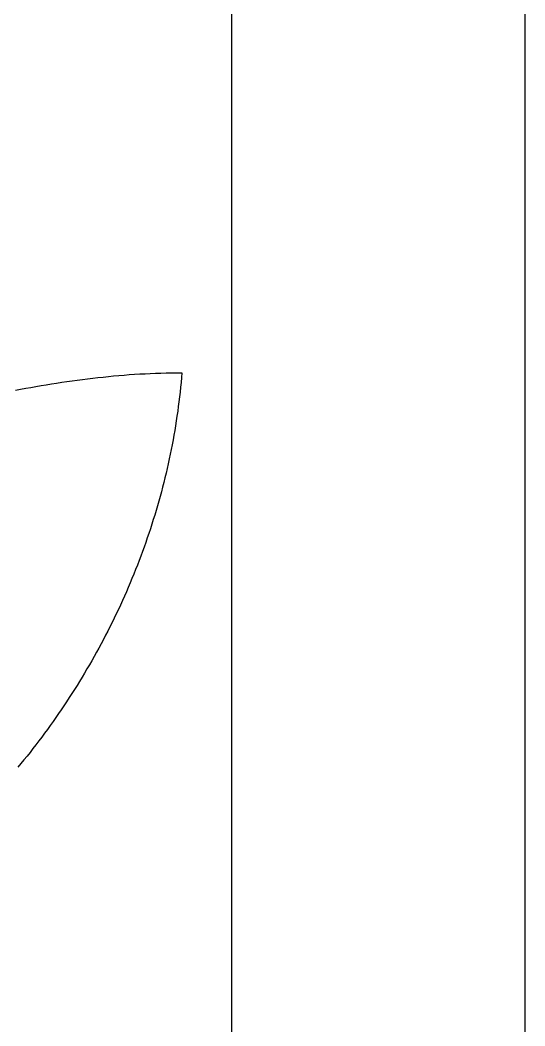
# Model space of a CAD drawing. Header units: millimetres. Extents: x 56222 to 3066687, y -650199 to -121287.
# Drawn here: x 140542.572 to 140544.293, y -185744.401 to -185740.973 of the extents above; entities that cross this region are included whole.
import ezdxf

# ---------------------------------------------------------------- set-up
doc = ezdxf.new("R2010")
doc.units = ezdxf.units.MM
doc.header["$MEASUREMENT"] = 0
doc.layers.add('$TD_AUDIT_GENERATED_(A0BDF17)', color=32, linetype='Continuous', lineweight=30)

msp = doc.modelspace()

# ---------------------------------------------------------------- linework, layer by layer
at = {"layer": '$TD_AUDIT_GENERATED_(A0BDF17)', "linetype": 'Continuous', "lineweight": 25, "ltscale": 2}
for p, q in [((140544.2926, -185738.3706), (140544.2925, -185768.2909)), ((140543.2926, -185739.3706), (140543.2926, -185746.9561)), ((140542.9082, -185742.184), (140542.926, -185742.1825)), ((140542.926, -185742.1825), (140542.9438, -185742.1811)), ((140542.9438, -185742.1811), (140542.9616, -185742.1799)), ((140542.9616, -185742.1799), (140542.9795, -185742.1788)), ((140542.9795, -185742.1788), (140542.9974, -185742.1778)), ((140542.9974, -185742.1778), (140543.0153, -185742.1769)), ((140543.0153, -185742.1769), (140543.0332, -185742.1761)), ((140543.0332, -185742.1761), (140543.0511, -185742.1755)), ((140543.0511, -185742.1755), (140543.0691, -185742.175)), ((140543.0691, -185742.175), (140543.0871, -185742.1747)), ((140543.0871, -185742.1747), (140543.1051, -185742.1745)), ((140543.1051, -185742.1745), (140543.1232, -185742.1744)), ((140543.1232, -185742.1744), (140543.1218, -185742.1909)), ((140542.6432, -185742.2184), (140542.6608, -185742.2154)), ((140542.6608, -185742.2154), (140542.6783, -185742.2126)), ((140542.6783, -185742.2126), (140542.6959, -185742.2099)), ((140542.6959, -185742.2099), (140542.7135, -185742.2072)), ((140542.7135, -185742.2072), (140542.7311, -185742.2046)), ((140542.7311, -185742.2046), (140542.7488, -185742.2021)), ((140542.7488, -185742.2021), (140542.7664, -185742.1997)), ((140542.7664, -185742.1997), (140542.7841, -185742.1974)), ((140542.7841, -185742.1974), (140542.8017, -185742.1952)), ((140542.8017, -185742.1952), (140542.8194, -185742.193)), ((140542.8194, -185742.193), (140542.8371, -185742.191)), ((140542.8371, -185742.191), (140542.8549, -185742.1891)), ((140542.8549, -185742.1891), (140542.8726, -185742.1873)), ((140542.8726, -185742.1873), (140542.8904, -185742.1856)), ((140542.8904, -185742.1856), (140542.9082, -185742.184)), ((140543.1203, -185742.2074), (140543.1187, -185742.2239)), ((140543.1218, -185742.1909), (140543.1203, -185742.2074)), ((140542.5556, -185742.234), (140542.5731, -185742.2308)), ((140542.5731, -185742.2308), (140542.5906, -185742.2276)), ((140542.5906, -185742.2276), (140542.6081, -185742.2244)), ((140542.6081, -185742.2244), (140542.6256, -185742.2214)), ((140542.6256, -185742.2214), (140542.6432, -185742.2184)), ((140543.1169, -185742.2404), (140543.1151, -185742.2568)), ((140543.1187, -185742.2239), (140543.1169, -185742.2404)), ((140543.1131, -185742.2732), (140543.111, -185742.2896)), ((140543.1151, -185742.2568), (140543.1131, -185742.2732)), ((140543.1088, -185742.306), (140543.1064, -185742.3224)), ((140543.111, -185742.2896), (140543.1088, -185742.306)), ((140543.1014, -185742.355), (140543.0987, -185742.3713)), ((140543.104, -185742.3387), (140543.1014, -185742.355)), ((140543.1064, -185742.3224), (140543.104, -185742.3387)), ((140543.0959, -185742.3876), (140543.0929, -185742.4038)), ((140543.0987, -185742.3713), (140543.0959, -185742.3876)), ((140543.0899, -185742.42), (140543.0867, -185742.4362)), ((140543.0929, -185742.4038), (140543.0899, -185742.42)), ((140543.0834, -185742.4523), (140543.0801, -185742.4685)), ((140543.0867, -185742.4362), (140543.0834, -185742.4523)), ((140543.0765, -185742.4846), (140543.0729, -185742.5006)), ((140543.0801, -185742.4685), (140543.0765, -185742.4846)), ((140543.0692, -185742.5167), (140543.0653, -185742.5327)), ((140543.0729, -185742.5006), (140543.0692, -185742.5167)), ((140543.0614, -185742.5486), (140543.0573, -185742.5646)), ((140543.0653, -185742.5327), (140543.0614, -185742.5486)), ((140543.0531, -185742.5805), (140543.0488, -185742.5964)), ((140543.0573, -185742.5646), (140543.0531, -185742.5805)), ((140543.0399, -185742.628), (140543.0353, -185742.6438)), ((140543.0444, -185742.6122), (140543.0399, -185742.628)), ((140543.0488, -185742.5964), (140543.0444, -185742.6122)), ((140543.0305, -185742.6596), (140543.0257, -185742.6753)), ((140543.0353, -185742.6438), (140543.0305, -185742.6596)), ((140543.0207, -185742.691), (140543.0157, -185742.7066)), ((140543.0257, -185742.6753), (140543.0207, -185742.691)), ((140543.0105, -185742.7222), (140543.0052, -185742.7378)), ((140543.0157, -185742.7066), (140543.0105, -185742.7222)), ((140542.9999, -185742.7533), (140542.9944, -185742.7688)), ((140543.0052, -185742.7378), (140542.9999, -185742.7533)), ((140542.9831, -185742.7996), (140542.9773, -185742.815)), ((140542.9888, -185742.7842), (140542.9831, -185742.7996)), ((140542.9944, -185742.7688), (140542.9888, -185742.7842)), ((140542.9714, -185742.8303), (140542.9654, -185742.8456)), ((140542.9773, -185742.815), (140542.9714, -185742.8303)), ((140542.9592, -185742.8609), (140542.953, -185742.8761)), ((140542.9654, -185742.8456), (140542.9592, -185742.8609)), ((140542.9467, -185742.8912), (140542.9403, -185742.9063)), ((140542.953, -185742.8761), (140542.9467, -185742.8912)), ((140542.9271, -185742.9364), (140542.9204, -185742.9514)), ((140542.9338, -185742.9214), (140542.9271, -185742.9364)), ((140542.9403, -185742.9063), (140542.9338, -185742.9214)), ((140542.9136, -185742.9663), (140542.9067, -185742.9812)), ((140542.9204, -185742.9514), (140542.9136, -185742.9663)), ((140542.8996, -185742.9961), (140542.8925, -185743.0109)), ((140542.9067, -185742.9812), (140542.8996, -185742.9961)), ((140542.878, -185743.0403), (140542.8706, -185743.055)), ((140542.8853, -185743.0256), (140542.878, -185743.0403)), ((140542.8925, -185743.0109), (140542.8853, -185743.0256)), ((140542.8631, -185743.0695), (140542.8555, -185743.0841)), ((140542.8706, -185743.055), (140542.8631, -185743.0695)), ((140542.8478, -185743.0986), (140542.84, -185743.113)), ((140542.8555, -185743.0841), (140542.8478, -185743.0986)), ((140542.8241, -185743.1418), (140542.816, -185743.156)), ((140542.8321, -185743.1274), (140542.8241, -185743.1418)), ((140542.84, -185743.113), (140542.8321, -185743.1274)), ((140542.8078, -185743.1703), (140542.7995, -185743.1844)), ((140542.816, -185743.156), (140542.8078, -185743.1703)), ((140542.7912, -185743.1986), (140542.7827, -185743.2126)), ((140542.7995, -185743.1844), (140542.7912, -185743.1986)), ((140542.7656, -185743.2406), (140542.7568, -185743.2545)), ((140542.7742, -185743.2266), (140542.7656, -185743.2406)), ((140542.7827, -185743.2126), (140542.7742, -185743.2266)), ((140542.748, -185743.2683), (140542.7391, -185743.2821)), ((140542.7568, -185743.2545), (140542.748, -185743.2683)), ((140542.721, -185743.3095), (140542.7119, -185743.3231)), ((140542.7301, -185743.2958), (140542.721, -185743.3095)), ((140542.7391, -185743.2821), (140542.7301, -185743.2958)), ((140542.7026, -185743.3366), (140542.6933, -185743.3501)), ((140542.7119, -185743.3231), (140542.7026, -185743.3366)), ((140542.6743, -185743.3769), (140542.6647, -185743.3902)), ((140542.6838, -185743.3635), (140542.6743, -185743.3769)), ((140542.6933, -185743.3501), (140542.6838, -185743.3635)), ((140542.6452, -185743.4165), (140542.6354, -185743.4296)), ((140542.655, -185743.4034), (140542.6452, -185743.4165)), ((140542.6647, -185743.3902), (140542.655, -185743.4034)), ((140542.6254, -185743.4427), (140542.6154, -185743.4556)), ((140542.6354, -185743.4296), (140542.6254, -185743.4427)), ((140542.5951, -185743.4814), (140542.5848, -185743.4941)), ((140542.6053, -185743.4685), (140542.5951, -185743.4814)), ((140542.6154, -185743.4556), (140542.6053, -185743.4685)), ((140542.5744, -185743.5068), (140542.564, -185743.5195)), ((140542.5848, -185743.4941), (140542.5744, -185743.5068))]:
    msp.add_line(p, q, dxfattribs=at)

doc.saveas('drawing.dxf')
